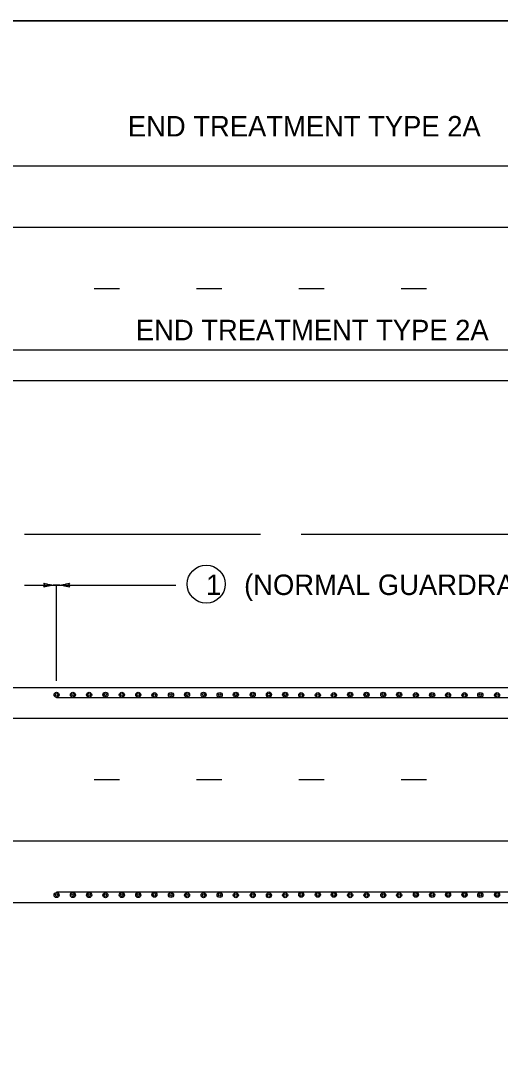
# Model space of a CAD drawing. Extents: x 1007 to 1035.5, y 1000.5 to 1021.5.
# Drawn here: x 1014.81 to 1019.49, y 1011.31 to 1021.5 of the extents above; entities that cross this region are included whole.
import ezdxf

# ---------------------------------------------------------------- set-up
doc = ezdxf.new("R2010")
doc.units = 0
for name, color, linetype in [('1', 7, 'Continuous'), ('10', 7, 'Continuous'), ('11', 7, 'Continuous')]:
    doc.layers.add(name, color=color, linetype=linetype)

msp = doc.modelspace()

# ---------------------------------------------------------------- linework, layer by layer
at = {"layer": '1'}
for p, q in [((1008.271, 1020.084), (1034.229, 1020.084)), ((1008.271, 1019.484), (1034.229, 1019.484)), ((1015.521, 1018.884), (1015.771, 1018.884)), ((1016.521, 1018.884), (1016.771, 1018.884)), ((1017.521, 1018.884), (1017.771, 1018.884)), ((1018.521, 1018.884), (1018.771, 1018.884)), ((1008.271, 1018.284), (1034.229, 1018.284)), ((1008.271, 1017.984), (1034.229, 1017.984)), ((1014.84, 1016.484), (1017.148, 1016.484)), ((1017.545, 1016.484), (1019.643, 1016.484)), ((1014.843, 1015.984), (1015.155, 1015.984)), ((1015.155, 1015.05), (1015.155, 1015.984)), ((1015.155, 1015.984), (1016.322, 1015.984)), ((1008.271, 1014.984), (1034.229, 1014.984)), ((1023.019, 1014.882), (1015.154, 1014.882)), ((1008.321, 1014.684), (1034.229, 1014.684)), ((1015.521, 1014.084), (1015.771, 1014.084)), ((1016.521, 1014.084), (1016.771, 1014.084)), ((1017.521, 1014.084), (1017.771, 1014.084)), ((1018.521, 1014.084), (1018.771, 1014.084)), ((1008.271, 1013.484), (1034.229, 1013.484)), ((1023.019, 1012.985), (1015.154, 1012.985)), ((1008.271, 1012.884), (1034.229, 1012.884))]:
    msp.add_line(p, q, dxfattribs=at)
for centre, radius in [((1016.617, 1015.994), 0.186), ((1015.155, 1014.912), 0.025), ((1015.155, 1014.912), 0.0125), ((1015.315, 1014.912), 0.025), ((1015.315, 1014.912), 0.0125), ((1015.473, 1014.912), 0.025), ((1015.473, 1014.912), 0.0125), ((1015.632, 1014.913), 0.025), ((1015.632, 1014.913), 0.0125), ((1015.793, 1014.912), 0.025), ((1015.793, 1014.912), 0.0125), ((1015.953, 1014.912), 0.025), ((1015.953, 1014.912), 0.0125), ((1016.111, 1014.909), 0.025), ((1016.111, 1014.909), 0.0125), ((1016.273, 1014.91), 0.025), ((1016.273, 1014.91), 0.0125), ((1016.43, 1014.913), 0.025), ((1016.43, 1014.913), 0.0125), ((1016.592, 1014.913), 0.025), ((1016.592, 1014.913), 0.0125), ((1016.749, 1014.91), 0.025), ((1016.749, 1014.91), 0.0125), ((1016.907, 1014.913), 0.025), ((1016.907, 1014.913), 0.0125), ((1017.072, 1014.913), 0.025), ((1017.072, 1014.913), 0.0125), ((1017.23, 1014.915), 0.025), ((1017.23, 1014.915), 0.0125), ((1017.389, 1014.913), 0.025), ((1017.389, 1014.913), 0.0125), ((1017.546, 1014.909), 0.025), ((1017.546, 1014.909), 0.0125), ((1017.708, 1014.909), 0.025), ((1017.708, 1014.909), 0.0125), ((1017.865, 1014.909), 0.025), ((1017.865, 1014.909), 0.0125), ((1018.024, 1014.913), 0.025), ((1018.024, 1014.913), 0.0125), ((1018.184, 1014.913), 0.025), ((1018.184, 1014.913), 0.0125), ((1018.348, 1014.913), 0.025), ((1018.348, 1014.913), 0.0125), ((1018.503, 1014.913), 0.025), ((1018.503, 1014.913), 0.0125), ((1018.667, 1014.909), 0.025), ((1018.667, 1014.909), 0.0125), ((1018.825, 1014.91), 0.025), ((1018.825, 1014.91), 0.0125), ((1018.981, 1014.909), 0.025), ((1018.981, 1014.909), 0.0125), ((1019.142, 1014.909), 0.025), ((1019.142, 1014.909), 0.0125), ((1019.296, 1014.91), 0.025), ((1019.296, 1014.91), 0.0125), ((1019.46, 1014.909), 0.025), ((1019.46, 1014.909), 0.0125), ((1015.155, 1012.955), 0.025), ((1015.315, 1012.955), 0.025), ((1015.473, 1012.955), 0.025), ((1015.632, 1012.954), 0.025), ((1015.793, 1012.955), 0.025), ((1015.953, 1012.955), 0.025), ((1016.111, 1012.958), 0.025), ((1016.273, 1012.957), 0.025), ((1016.43, 1012.954), 0.025), ((1016.592, 1012.954), 0.025), ((1016.749, 1012.957), 0.025), ((1016.907, 1012.954), 0.025), ((1017.072, 1012.954), 0.025), ((1017.23, 1012.953), 0.025), ((1017.389, 1012.954), 0.025), ((1017.546, 1012.958), 0.025), ((1017.708, 1012.958), 0.025), ((1017.865, 1012.958), 0.025), ((1018.024, 1012.954), 0.025), ((1018.184, 1012.954), 0.025), ((1018.348, 1012.954), 0.025), ((1018.503, 1012.954), 0.025), ((1018.667, 1012.958), 0.025), ((1018.825, 1012.957), 0.025), ((1018.981, 1012.958), 0.025), ((1019.142, 1012.958), 0.025), ((1019.296, 1012.957), 0.025), ((1019.46, 1012.958), 0.025), ((1015.155, 1012.955), 0.0125), ((1015.315, 1012.955), 0.0125), ((1015.473, 1012.955), 0.0125), ((1015.632, 1012.954), 0.0125), ((1015.793, 1012.955), 0.0125), ((1015.953, 1012.955), 0.0125), ((1016.111, 1012.958), 0.0125), ((1016.273, 1012.957), 0.0125), ((1016.43, 1012.954), 0.0125), ((1016.592, 1012.954), 0.0125), ((1016.749, 1012.957), 0.0125), ((1016.907, 1012.954), 0.0125), ((1017.072, 1012.954), 0.0125), ((1017.23, 1012.953), 0.0125), ((1017.389, 1012.954), 0.0125), ((1017.546, 1012.958), 0.0125), ((1017.708, 1012.958), 0.0125), ((1017.865, 1012.958), 0.0125), ((1018.024, 1012.954), 0.0125), ((1018.184, 1012.954), 0.0125), ((1018.348, 1012.954), 0.0125), ((1018.503, 1012.954), 0.0125), ((1018.667, 1012.958), 0.0125), ((1018.825, 1012.957), 0.0125), ((1018.981, 1012.958), 0.0125), ((1019.142, 1012.958), 0.0125), ((1019.296, 1012.957), 0.0125), ((1019.46, 1012.958), 0.0125)]:
    msp.add_circle(centre, radius, dxfattribs=at)
for centre, radius, start, end in [((1015.007, 1015.984), 0.0313, 318.7746, 40.8913), ((1015.155, 1016.375), 0.391, 251.3472, 269.9939), ((1015.155, 1015.593), 0.391, 90, 108.6688), ((1015.155, 1016.375), 0.391, 270, 288.6688), ((1015.155, 1015.593), 0.391, 71.3472, 89.9939), ((1015.155, 1016.375), 0.391, 269.9878, 270), ((1015.155, 1015.593), 0.391, 89.9878, 90), ((1015.304, 1015.984), 0.0313, 138.7746, 220.8913)]:
    msp.add_arc(centre, radius, start, end, dxfattribs=at)
at = {"layer": '10'}
msp.add_line((1007, 1021.5), (1035.5, 1021.5), dxfattribs=at)
at = {"layer": '11'}
msp.add_lwpolyline([(1007, 1000.5), (1035.5, 1000.5), (1035.5, 1021.5), (1007, 1021.5)], close=True, dxfattribs=at)

# ---------------------------------------------------------------- texts
at = {"layer": '1'}
for s, p in [('END TREATMENT TYPE 2A', (1015.852, 1020.37)), ('END TREATMENT TYPE 2A', (1015.93, 1018.378)), ('1   (NORMAL GUARDRAIL)', (1016.616, 1015.888))]:
    msp.add_text(s, height=0.2, dxfattribs=at).set_placement(p)

doc.saveas('drawing.dxf')
